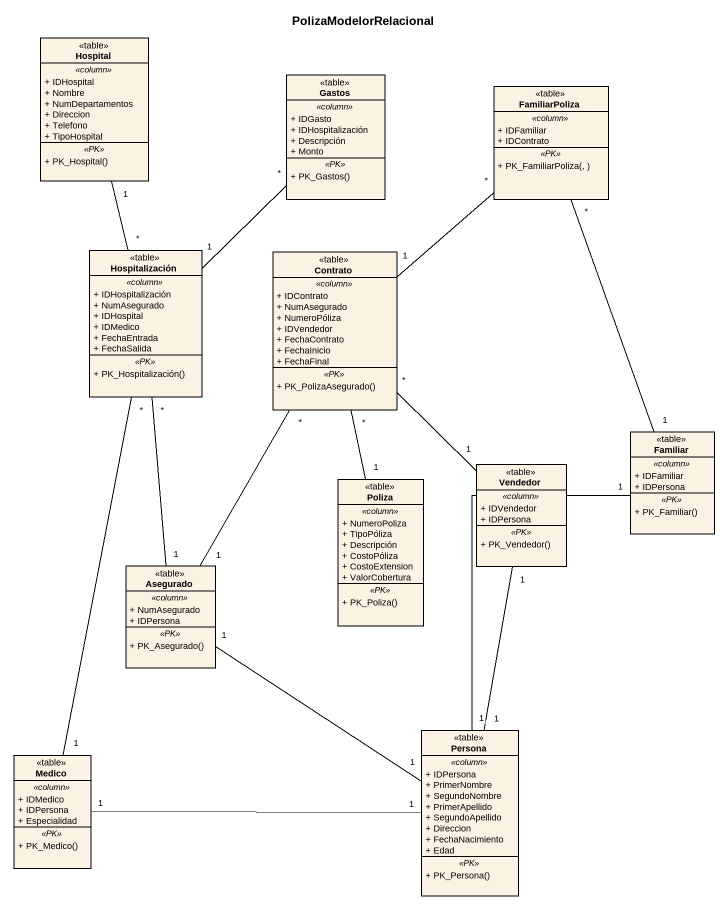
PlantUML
@startuml
title PolizaModelorRelacional
hide circle
hide empty members
skinparam classAttributeIconSize 0
class Hospital <<table>> {
  .. <<column>> ..
  + IDHospital
  + Nombre
  + NumDepartamentos
  + Direccion
  + Telefono
  + TipoHospital
  .. <<PK>> ..
  + PK_Hospital()
}
class Gastos <<table>> {
  .. <<column>> ..
  + IDGasto
  + IDHospitalización
  + Descripción
  + Monto
  .. <<PK>> ..
  + PK_Gastos()
}
class FamiliarPoliza <<table>> {
  .. <<column>> ..
  + IDFamiliar
  + IDContrato
  .. <<PK>> ..
  + PK_FamiliarPoliza(, )
}
class Hospitalización <<table>> {
  .. <<column>> ..
  + IDHospitalización
  + NumAsegurado
  + IDHospital
  + IDMedico
  + FechaEntrada
  + FechaSalida
  .. <<PK>> ..
  + PK_Hospitalización()
}
class Contrato <<table>> {
  .. <<column>> ..
  + IDContrato
  + NumAsegurado
  + NumeroPóliza
  + IDVendedor
  + FechaContrato
  + FechaInicio
  + FechaFinal
  .. <<PK>> ..
  + PK_PolizaAsegurado()
}
class Familiar <<table>> {
  .. <<column>> ..
  + IDFamiliar
  + IDPersona
  .. <<PK>> ..
  + PK_Familiar()
}
class Vendedor <<table>> {
  .. <<column>> ..
  + IDVendedor
  + IDPersona
  .. <<PK>> ..
  + PK_Vendedor()
}
class Poliza <<table>> {
  .. <<column>> ..
  + NumeroPoliza
  + TipoPóliza
  + Descripción
  + CostoPóliza
  + CostoExtension
  + ValorCobertura
  .. <<PK>> ..
  + PK_Poliza()
}
class Asegurado <<table>> {
  .. <<column>> ..
  + NumAsegurado
  + IDPersona
  .. <<PK>> ..
  + PK_Asegurado()
}
class Persona <<table>> {
  .. <<column>> ..
  + IDPersona
  + PrimerNombre
  + SegundoNombre
  + PrimerApellido
  + SegundoApellido
  + Direccion
  + FechaNacimiento
  + Edad
  .. <<PK>> ..
  + PK_Persona()
}
class Medico <<table>> {
  .. <<column>> ..
  + IDMedico
  + IDPersona
  + Especialidad
  .. <<PK>> ..
  + PK_Medico()
}
Hospitalización "*" -up- "1" Hospital
Hospitalización "1" -up- "*" Gastos
Contrato "1" -up- "*" FamiliarPoliza
Familiar "1" -up- "*" FamiliarPoliza
Vendedor "1" -up- "*" Contrato
Poliza "1" -up- "*" Contrato
Asegurado "1" -up- "*" Hospitalización
Asegurado "1" -up- "*" Contrato
Persona "1" -up- "1" Familiar
Persona "1" -up- "1" Vendedor
Persona "1" -up- "1" Asegurado
Persona "1" -left- "1" Medico
Medico "1" -up- "*" Hospitalización
@enduml
